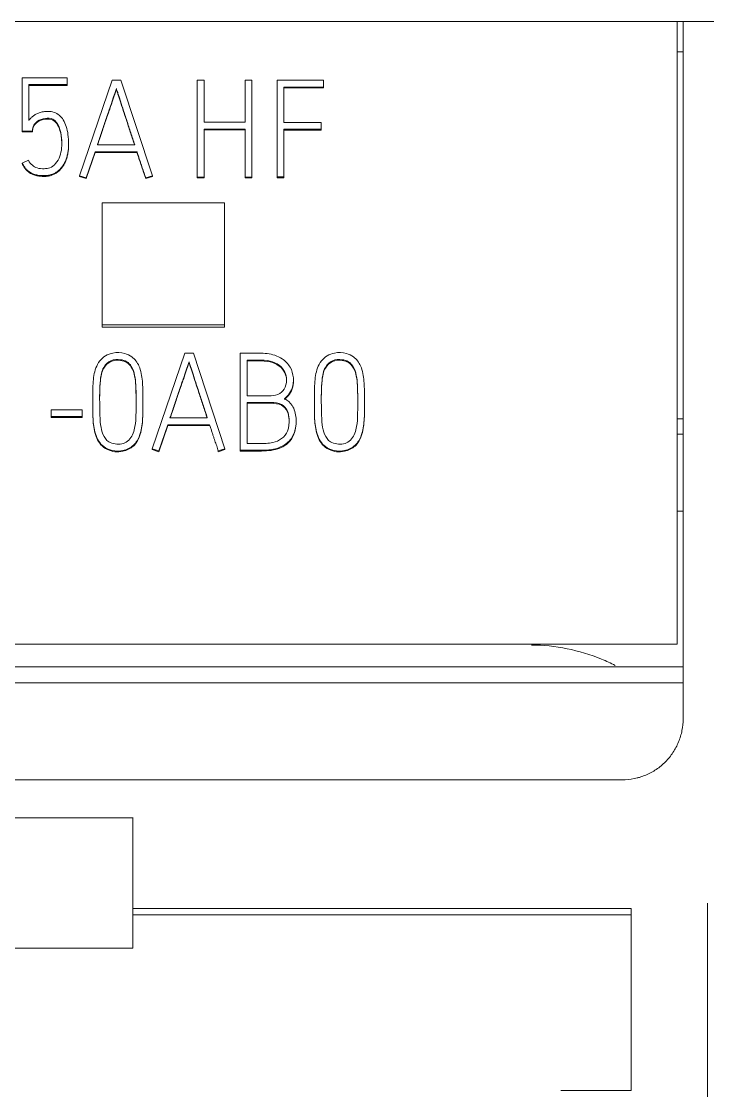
# Model space of a CAD drawing. Header units: millimetres. Extents: x 1359 to 3577, y 1336 to 3557.
# Drawn here: x 2855.25 to 2866.47, y 3312.6 to 3330.08 of the extents above; entities that cross this region are included whole.
import ezdxf

# ---------------------------------------------------------------- set-up
doc = ezdxf.new("R2010")
doc.units = ezdxf.units.MM
doc.set_wipeout_variables(frame=1)
doc.layers.add('000-PI-Oprema', color=30, linetype='Continuous', lineweight=5)

msp = doc.modelspace()

# ---------------------------------------------------------------- linework, layer by layer
for p, q in [((2956.571, 3326.022), (2756.571, 3326.022)), ((2956.571, 3320.858), (2756.571, 3320.858)), ((2956.571, 3315.201), (2756.571, 3315.201)), ((2956.571, 3313.805), (2756.571, 3313.805))]:
    msp.add_line(p, q)

# ---------------------------------------------------------------- next in the draw order: wipeouts: each hides what was drawn before it
msp.add_wipeout([(2836.171, 3330.083), (2870.971, 3330.083), (2870.971, 3183.083), (2836.171, 3183.083)])

# ---------------------------------------------------------------- next in the draw order: linework, layer by layer
at = {"layer": '000-PI-Oprema', "color": 0, "linetype": 'ByBlock', "lineweight": 0}
for p, q in [((2865.971, 3330.083), (2841.171, 3330.083)), ((2865.971, 3330.083), (2866.071, 3330.083)), ((2865.971, 3319.9), (2865.971, 3330.083)), ((2870.971, 3330.083), (2866.071, 3330.083)), ((2866.071, 3329.583), (2865.971, 3329.583)), ((2855.262, 3329.159), (2856.001, 3329.159)), ((2855.262, 3328.288), (2855.262, 3329.159)), ((2855.373, 3329.049), (2855.373, 3328.464)), ((2856.001, 3329.049), (2855.373, 3329.049)), ((2856.001, 3329.037), (2855.373, 3329.037)), ((2856.001, 3329.159), (2856.001, 3329.049)), ((2856.001, 3329.049), (2856.001, 3329.037)), ((2856.733, 3329.124), (2856.203, 3327.559)), ((2856.875, 3329.124), (2856.733, 3329.124)), ((2857.393, 3327.559), (2856.875, 3329.124)), ((2858.127, 3329.12), (2858.127, 3327.537)), ((2858.238, 3329.12), (2858.127, 3329.12)), ((2858.238, 3328.433), (2858.238, 3329.12)), ((2859.021, 3329.12), (2858.908, 3329.12)), ((2858.908, 3329.12), (2858.908, 3328.433)), ((2859.021, 3327.537), (2859.021, 3329.12)), ((2859.432, 3329.122), (2859.432, 3327.54)), ((2860.193, 3329.122), (2859.432, 3329.122)), ((2860.193, 3329.01), (2860.193, 3329.122)), ((2856.804, 3328.984), (2856.804, 3328.971)), ((2859.545, 3328.429), (2859.545, 3329.01)), ((2859.545, 3329.01), (2860.193, 3329.01)), ((2859.545, 3328.997), (2860.193, 3328.997)), ((2860.193, 3329.01), (2860.193, 3328.997)), ((2858.908, 3328.433), (2858.238, 3328.433)), ((2858.238, 3328.321), (2858.908, 3328.321)), ((2858.238, 3327.537), (2858.238, 3328.321)), ((2858.908, 3328.321), (2858.908, 3327.537)), ((2860.153, 3328.429), (2859.545, 3328.429)), ((2859.545, 3327.54), (2859.545, 3328.319)), ((2859.545, 3328.319), (2860.153, 3328.319)), ((2860.153, 3328.319), (2860.153, 3328.429)), ((2860.153, 3328.319), (2860.153, 3328.306)), ((2855.262, 3328.288), (2855.262, 3328.275)), ((2855.431, 3328.288), (2855.262, 3328.288)), ((2855.431, 3328.275), (2855.262, 3328.275)), ((2855.431, 3328.288), (2855.431, 3328.275)), ((2858.238, 3328.308), (2858.908, 3328.308)), ((2859.545, 3328.306), (2860.153, 3328.306)), ((2856.023, 3328.069), (2856.023, 3328.082)), ((2857.104, 3328.066), (2856.494, 3328.066)), ((2855.266, 3327.766), (2855.368, 3327.812)), ((2856.31, 3327.524), (2856.456, 3327.953)), ((2856.31, 3327.512), (2856.456, 3327.941)), ((2856.456, 3327.953), (2856.456, 3327.941)), ((2856.456, 3327.953), (2857.142, 3327.953)), ((2856.456, 3327.941), (2857.142, 3327.941)), ((2857.142, 3327.953), (2857.142, 3327.941)), ((2855.266, 3327.766), (2855.266, 3327.753)), ((2856.203, 3327.559), (2856.203, 3327.547)), ((2856.203, 3327.559), (2856.31, 3327.524)), ((2856.203, 3327.547), (2856.31, 3327.512)), ((2856.31, 3327.524), (2856.31, 3327.512)), ((2857.284, 3327.524), (2857.393, 3327.559)), ((2857.284, 3327.512), (2857.393, 3327.547)), ((2857.284, 3327.524), (2857.284, 3327.512)), ((2857.393, 3327.559), (2857.393, 3327.547)), ((2858.127, 3327.537), (2858.238, 3327.537)), ((2858.127, 3327.537), (2858.127, 3327.525)), ((2858.127, 3327.525), (2858.238, 3327.525)), ((2858.238, 3327.537), (2858.238, 3327.525)), ((2858.908, 3327.537), (2858.908, 3327.525)), ((2858.908, 3327.537), (2859.021, 3327.537)), ((2858.908, 3327.525), (2859.021, 3327.525)), ((2859.021, 3327.537), (2859.021, 3327.525)), ((2859.432, 3327.54), (2859.545, 3327.54)), ((2859.432, 3327.54), (2859.432, 3327.527)), ((2859.432, 3327.527), (2859.545, 3327.527)), ((2859.545, 3327.54), (2859.545, 3327.527)), ((2856.571, 3327.118), (2856.571, 3325.12)), ((2858.571, 3327.118), (2856.571, 3327.118)), ((2858.571, 3325.12), (2858.571, 3327.118)), ((2856.571, 3325.12), (2856.571, 3325.082)), ((2856.571, 3325.12), (2858.571, 3325.12)), ((2856.571, 3325.082), (2858.571, 3325.082)), ((2858.571, 3325.12), (2858.571, 3325.082)), ((2857.921, 3324.661), (2857.39, 3323.096)), ((2858.063, 3324.661), (2857.921, 3324.661)), ((2858.58, 3323.096), (2858.063, 3324.661)), ((2858.831, 3323.072), (2858.831, 3324.657)), ((2857.992, 3324.52), (2857.992, 3324.507)), ((2858.944, 3324.544), (2858.944, 3323.963)), ((2859.699, 3324.208), (2859.699, 3324.229)), ((2856.418, 3323.923), (2856.418, 3323.91)), ((2857.237, 3323.879), (2857.237, 3323.892)), ((2858.944, 3323.853), (2858.944, 3323.182)), ((2860.042, 3323.923), (2860.042, 3323.91)), ((2860.861, 3323.879), (2860.861, 3323.892)), ((2855.737, 3323.734), (2855.737, 3323.622)), ((2856.243, 3323.734), (2855.737, 3323.734)), ((2855.737, 3323.622), (2856.243, 3323.622)), ((2855.737, 3323.622), (2855.737, 3323.609)), ((2855.737, 3323.609), (2856.243, 3323.609)), ((2856.243, 3323.622), (2856.243, 3323.734)), ((2856.243, 3323.622), (2856.243, 3323.609)), ((2858.291, 3323.602), (2857.681, 3323.602)), ((2857.497, 3323.061), (2857.643, 3323.49)), ((2857.497, 3323.048), (2857.643, 3323.477)), ((2857.643, 3323.49), (2857.643, 3323.477)), ((2857.643, 3323.49), (2858.329, 3323.49)), ((2857.643, 3323.477), (2858.329, 3323.477)), ((2858.329, 3323.49), (2858.329, 3323.477)), ((2859.743, 3323.536), (2859.743, 3323.549)), ((2865.971, 3323.583), (2866.071, 3323.583)), ((2865.971, 3323.333), (2866.071, 3323.333)), ((2857.39, 3323.096), (2857.39, 3323.083)), ((2857.39, 3323.096), (2857.497, 3323.061)), ((2857.39, 3323.083), (2857.497, 3323.048)), ((2858.471, 3323.061), (2858.58, 3323.096)), ((2858.471, 3323.048), (2858.58, 3323.083)), ((2858.58, 3323.096), (2858.58, 3323.083)), ((2857.497, 3323.061), (2857.497, 3323.048)), ((2858.469, 3323.055), (2858.471, 3323.048)), ((2858.471, 3323.061), (2858.471, 3323.048)), ((2858.831, 3323.072), (2858.831, 3323.059)), ((2865.971, 3322.078), (2866.071, 3322.078)), ((2865.971, 3319.9), (2841.171, 3319.9)), ((2866.071, 3319.532), (2841.071, 3319.532)), ((2866.071, 3319.268), (2841.071, 3319.268)), ((2842.071, 3317.683), (2865.071, 3317.683)), ((2865.075, 3317.683), (2865.075, 3317.683)), ((2857.071, 3317.061), (2850.071, 3317.061)), ((2857.071, 3315.583), (2857.071, 3315.477)), ((2865.221, 3315.583), (2857.071, 3315.583)), ((2865.221, 3312.603), (2865.221, 3315.583)), ((2857.071, 3315.477), (2857.071, 3314.934)), ((2865.221, 3315.477), (2857.071, 3315.477)), ((2857.071, 3314.934), (2850.071, 3314.934)), ((2865.221, 3312.603), (2864.071, 3312.603))]:
    msp.add_line(p, q, dxfattribs=at)
for points, knots in [([(2866.071, 3319.268), (2866.071, 3321.789), (2866.071, 3325.395), (2866.071, 3328.998), (2866.071, 3330.083)], [0, 0, 0, 0, 0.698854, 1, 1, 1, 1]), ([(2856.494, 3328.066), (2856.505, 3328.098), (2856.527, 3328.164), (2856.56, 3328.262), (2856.593, 3328.361), (2856.626, 3328.458), (2856.658, 3328.551), (2856.688, 3328.639), (2856.716, 3328.721), (2856.741, 3328.795), (2856.763, 3328.86), (2856.781, 3328.914), (2856.794, 3328.954), (2856.802, 3328.975), (2856.804, 3328.984)], [0, 0, 0, 0, 0.106118, 0.213594, 0.322428, 0.429305, 0.530911, 0.627246, 0.716632, 0.797389, 0.869519, 0.929228, 0.972722, 1, 1, 1, 1]), ([(2856.498, 3328.066), (2856.508, 3328.094), (2856.528, 3328.155), (2856.56, 3328.25), (2856.593, 3328.348), (2856.626, 3328.446), (2856.658, 3328.539), (2856.688, 3328.627), (2856.716, 3328.708), (2856.741, 3328.782), (2856.763, 3328.847), (2856.781, 3328.901), (2856.794, 3328.941), (2856.802, 3328.963), (2856.804, 3328.971)], [0, 0, 0, 0, 0.09357, 0.202554, 0.312916, 0.421294, 0.524326, 0.622014, 0.712654, 0.794544, 0.867687, 0.928234, 0.972339, 1, 1, 1, 1]), ([(2856.804, 3328.984), (2856.807, 3328.975), (2856.814, 3328.954), (2856.827, 3328.914), (2856.845, 3328.86), (2856.865, 3328.795), (2856.89, 3328.721), (2856.916, 3328.639), (2856.945, 3328.551), (2856.976, 3328.458), (2857.008, 3328.361), (2857.04, 3328.262), (2857.073, 3328.164), (2857.094, 3328.098), (2857.104, 3328.066)], [0, 0, 0, 0, 0.027336, 0.070868, 0.130595, 0.202708, 0.283396, 0.372662, 0.4689, 0.570509, 0.677489, 0.786433, 0.893936, 1, 1, 1, 1]), ([(2856.804, 3328.971), (2856.807, 3328.963), (2856.814, 3328.941), (2856.827, 3328.901), (2856.845, 3328.847), (2856.865, 3328.782), (2856.89, 3328.708), (2856.916, 3328.626), (2856.945, 3328.539), (2856.976, 3328.446), (2857.008, 3328.348), (2857.04, 3328.25), (2857.071, 3328.155), (2857.091, 3328.094), (2857.1, 3328.066)], [0, 0, 0, 0, 0.02772, 0.071862, 0.132428, 0.205553, 0.287375, 0.377893, 0.475483, 0.578518, 0.686999, 0.797473, 0.906485, 1, 1, 1, 1]), ([(2855.373, 3328.464), (2855.377, 3328.47), (2855.387, 3328.483), (2855.403, 3328.501), (2855.422, 3328.519), (2855.442, 3328.536), (2855.464, 3328.552), (2855.488, 3328.567), (2855.515, 3328.58), (2855.544, 3328.591), (2855.576, 3328.6), (2855.611, 3328.607), (2855.649, 3328.61), (2855.708, 3328.613), (2855.787, 3328.602), (2855.875, 3328.552), (2855.942, 3328.47), (2855.99, 3328.361), (2856.018, 3328.226), (2856.025, 3328.102), (2856.021, 3327.999), (2856.011, 3327.928), (2855.995, 3327.862), (2855.972, 3327.801), (2855.945, 3327.747), (2855.913, 3327.699), (2855.875, 3327.657), (2855.833, 3327.622), (2855.786, 3327.595), (2855.736, 3327.576), (2855.682, 3327.564), (2855.638, 3327.561), (2855.604, 3327.562), (2855.58, 3327.563), (2855.552, 3327.564), (2855.52, 3327.568), (2855.487, 3327.576), (2855.453, 3327.586), (2855.418, 3327.601), (2855.384, 3327.622), (2855.35, 3327.647), (2855.318, 3327.679), (2855.29, 3327.719), (2855.274, 3327.75), (2855.266, 3327.766)], [0, 0, 0, 0, 0.010575, 0.021534, 0.032937, 0.044729, 0.056875, 0.069452, 0.0826, 0.096505, 0.111279, 0.126985, 0.143702, 0.161538, 0.205913, 0.248141, 0.293825, 0.346182, 0.40699, 0.478261, 0.512629, 0.544859, 0.575282, 0.604004, 0.631084, 0.6569, 0.681684, 0.705765, 0.729734, 0.753772, 0.778045, 0.803118, 0.812005, 0.822876, 0.835737, 0.849942, 0.864952, 0.880894, 0.897668, 0.915306, 0.934053, 0.954105, 0.975931, 1, 1, 1, 1]), ([(2855.368, 3327.812), (2855.384, 3327.779), (2855.422, 3327.728), (2855.516, 3327.678), (2855.616, 3327.67), (2855.726, 3327.684), (2855.824, 3327.758), (2855.886, 3327.876), (2855.916, 3328.021), (2855.91, 3328.185), (2855.883, 3328.351), (2855.787, 3328.498), (2855.636, 3328.504), (2855.522, 3328.468), (2855.447, 3328.384), (2855.432, 3328.325), (2855.431, 3328.288)], [0, 0, 0, 0, 0.059022, 0.110017, 0.175174, 0.228533, 0.294979, 0.374406, 0.452147, 0.547151, 0.653629, 0.744768, 0.81483, 0.893356, 0.941956, 1, 1, 1, 1]), ([(2855.912, 3328.066), (2855.912, 3328.099), (2855.906, 3328.194), (2855.883, 3328.338), (2855.787, 3328.485), (2855.636, 3328.491), (2855.522, 3328.455), (2855.447, 3328.371), (2855.432, 3328.312), (2855.431, 3328.275)], [0, 0, 0, 0, 0.110862, 0.319923, 0.498869, 0.636431, 0.790612, 0.886035, 1, 1, 1, 1]), ([(2856.023, 3328.069), (2856.023, 3328.067), (2856.023, 3328.039), (2856.021, 3327.986), (2856.011, 3327.915), (2855.995, 3327.849), (2855.972, 3327.789), (2855.945, 3327.734), (2855.913, 3327.686), (2855.875, 3327.644), (2855.833, 3327.61), (2855.786, 3327.583), (2855.736, 3327.563), (2855.682, 3327.551), (2855.638, 3327.548), (2855.604, 3327.549), (2855.58, 3327.55), (2855.552, 3327.552), (2855.52, 3327.555), (2855.487, 3327.563), (2855.453, 3327.574), (2855.418, 3327.589), (2855.384, 3327.609), (2855.35, 3327.634), (2855.318, 3327.666), (2855.29, 3327.707), (2855.274, 3327.737), (2855.266, 3327.753)], [0, 0, 0, 0, 0.006507, 0.07195, 0.133322, 0.191255, 0.245946, 0.297513, 0.346671, 0.393864, 0.439719, 0.485361, 0.531134, 0.577354, 0.625098, 0.642021, 0.662722, 0.687212, 0.714261, 0.742843, 0.773199, 0.80514, 0.838725, 0.874425, 0.912607, 0.954167, 1, 1, 1, 1]), ([(2857.142, 3327.953), (2857.148, 3327.933), (2857.16, 3327.895), (2857.178, 3327.838), (2857.196, 3327.785), (2857.212, 3327.736), (2857.227, 3327.691), (2857.242, 3327.648), (2857.257, 3327.606), (2857.271, 3327.565), (2857.28, 3327.537), (2857.284, 3327.524)], [0, 0, 0, 0, 0.138948, 0.27018, 0.393699, 0.508312, 0.612826, 0.707241, 0.810993, 0.908573, 1, 1, 1, 1]), ([(2857.142, 3327.941), (2857.148, 3327.921), (2857.16, 3327.882), (2857.178, 3327.825), (2857.196, 3327.773), (2857.212, 3327.724), (2857.227, 3327.679), (2857.242, 3327.636), (2857.257, 3327.594), (2857.271, 3327.552), (2857.28, 3327.525), (2857.284, 3327.512)], [0, 0, 0, 0, 0.138948, 0.27018, 0.393699, 0.508312, 0.612826, 0.707241, 0.810993, 0.908573, 1, 1, 1, 1]), ([(2856.748, 3324.661), (2856.706, 3324.653), (2856.582, 3324.613), (2856.448, 3324.421), (2856.415, 3324.123), (2856.419, 3323.826), (2856.419, 3323.571), (2856.448, 3323.361), (2856.509, 3323.196), (2856.69, 3323.062), (2856.893, 3323.044), (2857.096, 3323.138), (2857.206, 3323.332), (2857.238, 3323.565), (2857.237, 3323.82), (2857.238, 3324.074), (2857.226, 3324.287), (2857.174, 3324.472), (2857.082, 3324.598), (2856.922, 3324.671), (2856.812, 3324.673), (2856.748, 3324.661)], [0, 0, 0, 0, 0.03125, 0.09375, 0.15625, 0.25, 0.3125, 0.34375, 0.40625, 0.4375, 0.5, 0.546875, 0.59375, 0.65625, 0.71875, 0.78125, 0.84375, 0.875, 0.921875, 0.953125, 1, 1, 1, 1]), ([(2858.831, 3324.657), (2858.89, 3324.657), (2859.036, 3324.654), (2859.269, 3324.668), (2859.503, 3324.596), (2859.658, 3324.44), (2859.709, 3324.26), (2859.691, 3324.098), (2859.628, 3323.984), (2859.576, 3323.935), (2859.552, 3323.917)], [0, 0, 0, 0, 0.121799, 0.300471, 0.478612, 0.608153, 0.736749, 0.853072, 0.938599, 1, 1, 1, 1]), ([(2860.372, 3324.661), (2860.33, 3324.653), (2860.206, 3324.613), (2860.071, 3324.421), (2860.039, 3324.123), (2860.043, 3323.826), (2860.043, 3323.571), (2860.072, 3323.361), (2860.133, 3323.196), (2860.314, 3323.062), (2860.517, 3323.044), (2860.72, 3323.138), (2860.83, 3323.332), (2860.861, 3323.565), (2860.861, 3323.82), (2860.862, 3324.074), (2860.85, 3324.287), (2860.798, 3324.472), (2860.706, 3324.598), (2860.546, 3324.671), (2860.436, 3324.673), (2860.372, 3324.661)], [0, 0, 0, 0, 0.03125, 0.09375, 0.15625, 0.25, 0.3125, 0.34375, 0.40625, 0.4375, 0.5, 0.546875, 0.59375, 0.65625, 0.71875, 0.78125, 0.84375, 0.875, 0.921875, 0.953125, 1, 1, 1, 1]), ([(2856.974, 3324.52), (2856.944, 3324.539), (2856.856, 3324.561), (2856.71, 3324.554), (2856.568, 3324.419), (2856.542, 3324.221), (2856.529, 3324.014), (2856.532, 3323.837), (2856.532, 3323.662), (2856.541, 3323.503), (2856.574, 3323.33), (2856.658, 3323.206), (2856.818, 3323.16), (2857.01, 3323.188), (2857.111, 3323.408), (2857.127, 3323.645), (2857.127, 3323.894), (2857.125, 3324.121), (2857.109, 3324.297), (2857.066, 3324.433), (2857.004, 3324.502), (2856.974, 3324.52)], [0, 0, 0, 0, 0.03125, 0.078125, 0.125, 0.1875, 0.25, 0.3125, 0.34375, 0.40625, 0.453125, 0.5, 0.53125, 0.59375, 0.65625, 0.71875, 0.8125, 0.875, 0.921875, 0.96875, 1, 1, 1, 1]), ([(2856.974, 3324.507), (2856.944, 3324.526), (2856.856, 3324.549), (2856.71, 3324.541), (2856.568, 3324.407), (2856.542, 3324.208), (2856.532, 3324.044), (2856.531, 3323.947), (2856.531, 3323.921)], [0, 0, 0, 0, 0.114194, 0.285486, 0.456777, 0.685166, 0.913555, 1, 1, 1, 1]), ([(2857.126, 3323.833), (2857.126, 3323.861), (2857.126, 3323.959), (2857.125, 3324.109), (2857.109, 3324.284), (2857.066, 3324.42), (2857.004, 3324.489), (2856.974, 3324.507)], [0, 0, 0, 0, 0.115044, 0.410029, 0.631268, 0.852507, 1, 1, 1, 1]), ([(2857.681, 3323.602), (2857.692, 3323.635), (2857.714, 3323.7), (2857.747, 3323.799), (2857.781, 3323.898), (2857.814, 3323.995), (2857.846, 3324.088), (2857.876, 3324.176), (2857.904, 3324.257), (2857.929, 3324.331), (2857.951, 3324.396), (2857.968, 3324.45), (2857.982, 3324.49), (2857.989, 3324.512), (2857.992, 3324.52)], [0, 0, 0, 0, 0.106118, 0.213594, 0.322428, 0.429305, 0.530911, 0.627246, 0.716632, 0.797389, 0.869519, 0.929228, 0.972722, 1, 1, 1, 1]), ([(2857.685, 3323.602), (2857.695, 3323.63), (2857.716, 3323.692), (2857.747, 3323.786), (2857.781, 3323.885), (2857.814, 3323.982), (2857.846, 3324.075), (2857.876, 3324.163), (2857.904, 3324.244), (2857.929, 3324.318), (2857.951, 3324.384), (2857.968, 3324.437), (2857.982, 3324.477), (2857.989, 3324.499), (2857.992, 3324.507)], [0, 0, 0, 0, 0.09357, 0.202554, 0.312916, 0.421294, 0.524326, 0.622014, 0.712654, 0.794544, 0.867687, 0.928234, 0.972339, 1, 1, 1, 1]), ([(2857.992, 3324.52), (2857.995, 3324.512), (2858.002, 3324.49), (2858.015, 3324.45), (2858.032, 3324.396), (2858.053, 3324.331), (2858.077, 3324.257), (2858.103, 3324.176), (2858.132, 3324.088), (2858.163, 3323.995), (2858.195, 3323.898), (2858.228, 3323.799), (2858.26, 3323.7), (2858.281, 3323.635), (2858.291, 3323.602)], [0, 0, 0, 0, 0.027336, 0.070868, 0.130595, 0.202708, 0.283396, 0.372662, 0.4689, 0.570509, 0.677489, 0.786433, 0.893936, 1, 1, 1, 1]), ([(2857.992, 3324.507), (2857.995, 3324.499), (2858.002, 3324.477), (2858.015, 3324.437), (2858.032, 3324.384), (2858.053, 3324.318), (2858.077, 3324.244), (2858.103, 3324.163), (2858.132, 3324.075), (2858.163, 3323.982), (2858.195, 3323.885), (2858.228, 3323.786), (2858.259, 3323.692), (2858.278, 3323.63), (2858.287, 3323.602)], [0, 0, 0, 0, 0.02772, 0.071862, 0.132428, 0.205553, 0.287375, 0.377893, 0.475483, 0.578518, 0.686999, 0.797473, 0.906485, 1, 1, 1, 1]), ([(2858.944, 3323.963), (2858.992, 3323.963), (2859.077, 3323.963), (2859.207, 3323.964), (2859.337, 3323.959), (2859.481, 3323.982), (2859.579, 3324.105), (2859.594, 3324.248), (2859.551, 3324.391), (2859.436, 3324.496), (2859.262, 3324.551), (2859.094, 3324.543), (2858.984, 3324.545), (2858.944, 3324.544)], [0, 0, 0, 0, 0.089881, 0.159215, 0.241238, 0.333496, 0.41712, 0.515535, 0.593949, 0.688978, 0.794399, 0.924872, 1, 1, 1, 1]), ([(2859.586, 3324.207), (2859.586, 3324.22), (2859.583, 3324.275), (2859.551, 3324.378), (2859.436, 3324.484), (2859.262, 3324.538), (2859.094, 3324.53), (2858.984, 3324.532), (2858.944, 3324.532)], [0, 0, 0, 0, 0.046506, 0.200835, 0.387866, 0.595348, 0.852137, 1, 1, 1, 1]), ([(2860.598, 3324.52), (2860.568, 3324.539), (2860.48, 3324.561), (2860.334, 3324.554), (2860.192, 3324.419), (2860.166, 3324.221), (2860.153, 3324.014), (2860.156, 3323.837), (2860.156, 3323.662), (2860.165, 3323.503), (2860.198, 3323.33), (2860.282, 3323.206), (2860.442, 3323.16), (2860.634, 3323.188), (2860.735, 3323.408), (2860.751, 3323.645), (2860.751, 3323.894), (2860.749, 3324.121), (2860.733, 3324.297), (2860.69, 3324.433), (2860.628, 3324.502), (2860.598, 3324.52)], [0, 0, 0, 0, 0.03125, 0.078125, 0.125, 0.1875, 0.25, 0.3125, 0.34375, 0.40625, 0.453125, 0.5, 0.53125, 0.59375, 0.65625, 0.71875, 0.8125, 0.875, 0.921875, 0.96875, 1, 1, 1, 1]), ([(2860.598, 3324.507), (2860.568, 3324.526), (2860.48, 3324.549), (2860.334, 3324.541), (2860.192, 3324.407), (2860.166, 3324.208), (2860.156, 3324.044), (2860.155, 3323.947), (2860.155, 3323.921)], [0, 0, 0, 0, 0.114194, 0.285486, 0.456777, 0.685166, 0.913555, 1, 1, 1, 1]), ([(2860.75, 3323.833), (2860.75, 3323.861), (2860.75, 3323.959), (2860.749, 3324.109), (2860.733, 3324.284), (2860.69, 3324.42), (2860.628, 3324.489), (2860.598, 3324.507)], [0, 0, 0, 0, 0.115044, 0.410029, 0.631268, 0.852507, 1, 1, 1, 1]), ([(2859.699, 3324.211), (2859.699, 3324.164), (2859.686, 3324.076), (2859.628, 3323.971), (2859.576, 3323.922), (2859.552, 3323.904)], [0, 0, 0, 0, 0.39415, 0.746816, 1, 1, 1, 1]), ([(2856.418, 3323.91), (2856.418, 3323.864), (2856.419, 3323.733), (2856.419, 3323.559), (2856.448, 3323.349), (2856.509, 3323.184), (2856.69, 3323.049), (2856.893, 3323.031), (2857.096, 3323.126), (2857.206, 3323.319), (2857.238, 3323.553), (2857.237, 3323.746), (2857.237, 3323.855), (2857.237, 3323.879)], [0, 0, 0, 0, 0.065476, 0.18556, 0.245602, 0.365686, 0.425728, 0.545812, 0.635875, 0.725938, 0.846022, 0.966106, 1, 1, 1, 1]), ([(2859.552, 3323.917), (2859.605, 3323.887), (2859.703, 3323.805), (2859.751, 3323.608), (2859.738, 3323.411), (2859.659, 3323.224), (2859.499, 3323.12), (2859.334, 3323.076), (2859.174, 3323.07), (2859.005, 3323.072), (2858.889, 3323.072), (2858.831, 3323.072)], [0, 0, 0, 0, 0.103943, 0.238103, 0.352261, 0.47238, 0.599265, 0.688206, 0.785795, 0.892897, 1, 1, 1, 1]), ([(2858.944, 3323.182), (2858.983, 3323.182), (2859.087, 3323.182), (2859.228, 3323.18), (2859.38, 3323.196), (2859.514, 3323.251), (2859.624, 3323.393), (2859.635, 3323.563), (2859.614, 3323.724), (2859.501, 3323.844), (2859.324, 3323.856), (2859.139, 3323.852), (2859.009, 3323.853), (2858.944, 3323.853)], [0, 0, 0, 0, 0.066156, 0.175169, 0.23737, 0.32413, 0.412445, 0.52466, 0.605148, 0.683631, 0.78156, 0.89078, 1, 1, 1, 1]), ([(2859.63, 3323.533), (2859.63, 3323.545), (2859.628, 3323.605), (2859.614, 3323.711), (2859.501, 3323.831), (2859.324, 3323.843), (2859.139, 3323.84), (2859.009, 3323.84), (2858.944, 3323.84)], [0, 0, 0, 0, 0.039686, 0.202294, 0.36085, 0.558693, 0.779347, 1, 1, 1, 1]), ([(2860.042, 3323.91), (2860.042, 3323.864), (2860.043, 3323.733), (2860.043, 3323.559), (2860.072, 3323.349), (2860.133, 3323.184), (2860.314, 3323.049), (2860.517, 3323.031), (2860.72, 3323.126), (2860.83, 3323.319), (2860.861, 3323.553), (2860.861, 3323.746), (2860.861, 3323.855), (2860.861, 3323.879)], [0, 0, 0, 0, 0.065476, 0.18556, 0.245602, 0.365686, 0.425728, 0.545812, 0.635875, 0.725938, 0.846022, 0.966106, 1, 1, 1, 1]), ([(2858.329, 3323.49), (2858.335, 3323.47), (2858.348, 3323.431), (2858.366, 3323.375), (2858.383, 3323.322), (2858.399, 3323.273), (2858.415, 3323.228), (2858.429, 3323.185), (2858.444, 3323.143), (2858.458, 3323.101), (2858.467, 3323.074), (2858.471, 3323.061)], [0, 0, 0, 0, 0.138948, 0.27018, 0.393699, 0.508312, 0.612826, 0.707241, 0.810993, 0.908573, 1, 1, 1, 1]), ([(2859.743, 3323.538), (2859.744, 3323.492), (2859.731, 3323.383), (2859.659, 3323.211), (2859.499, 3323.107), (2859.334, 3323.064), (2859.174, 3323.058), (2859.005, 3323.059), (2858.889, 3323.059), (2858.831, 3323.059)], [0, 0, 0, 0, 0.115677, 0.279669, 0.452899, 0.574324, 0.707557, 0.853779, 1, 1, 1, 1]), ([(2864.959, 3319.554), (2864.887, 3319.591), (2864.455, 3319.79), (2863.982, 3319.887), (2863.589, 3319.887), (2863.589, 3319.887), (2863.589, 3319.887)], [0, 0, 0, 0, 0.171752, 1, 1, 1, 1, 1, 1]), ([(2866.071, 3318.683), (2866.071, 3318.876), (2866.071, 3319.071), (2866.071, 3319.266), (2866.071, 3319.268)], [0, 0, 0, 0, 0.989298, 1, 1, 1, 1]), ([(2866.071, 3318.683), (2866.071, 3318.617), (2866.065, 3318.553), (2866.046, 3318.458), (2866.038, 3318.426), (2866.019, 3318.364), (2866.008, 3318.333), (2865.971, 3318.242), (2865.94, 3318.185), (2865.887, 3318.103), (2865.868, 3318.077), (2865.826, 3318.026), (2865.804, 3318.001), (2865.736, 3317.932), (2865.686, 3317.891), (2865.604, 3317.836), (2865.576, 3317.819), (2865.518, 3317.788), (2865.459, 3317.76), (2865.398, 3317.738), (2865.351, 3317.723), (2865.335, 3317.719), (2865.303, 3317.711), (2865.287, 3317.707), (2865.207, 3317.69), (2865.141, 3317.683), (2865.075, 3317.683)], [0, 0, 0, 0, 0.125, 0.125, 0.1875, 0.1875, 0.25, 0.25, 0.375, 0.375, 0.4375, 0.4375, 0.5, 0.5, 0.625, 0.625, 0.6875, 0.6875, 0.75, 0.8125, 0.8125, 0.84375, 0.84375, 0.875, 0.875, 1, 1, 1, 1]), ([(2866.471, 3206.382), (2866.471, 3209.723), (2866.471, 3217.688), (2866.471, 3230.328), (2866.471, 3245.814), (2866.471, 3260.108), (2866.471, 3274.318), (2866.471, 3288.885), (2866.471, 3303.055), (2866.471, 3312.625), (2866.471, 3315.669)], [0, 0, 0, 0, 0.091483, 0.21812, 0.346206, 0.515858, 0.610111, 0.736264, 0.916066, 1, 1, 1, 1])]:
    msp.add_open_spline(points, degree=3, knots=knots, dxfattribs=at)
for points in [[(2865.071, 3317.683), (2865.073, 3317.683), (2865.074, 3317.683), (2865.075, 3317.683)], [(2857.071, 3315.583), (2857.071, 3316.078), (2857.071, 3316.572), (2857.071, 3317.067)]]:
    msp.add_open_spline(points, degree=3, dxfattribs=at)

doc.saveas('drawing.dxf')
